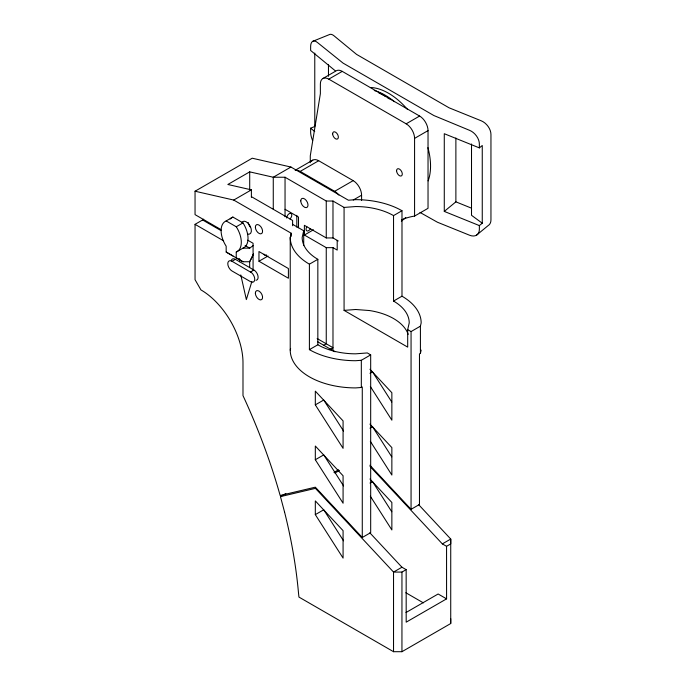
<?xml version="1.0" encoding="UTF-8"?>
<svg xmlns="http://www.w3.org/2000/svg" width="686" height="686" viewBox="0 0 686 686"><rect width="100%" height="100%" fill="white"/><g stroke="black" fill="none" stroke-linecap="round" stroke-linejoin="round"><path stroke-width="1.03" d="M230.144 219.074A20.323 11.765 59.9 0 1 231.396 217.891L232.88 217.059L242.99 222.881L236.267 226.766A20.323 11.756 60 0 1 236.25 252.028L236.25 257.859L242.973 261.752L249.678 261.726L253.503 254.214M255.989 280.274A5.951 3.439 60 0 0 258.065 276.621A5.951 3.439 60 0 0 254.978 270.79L249.678 267.583L249.678 261.726L253.451 254.112M203.699 219.177A5.951 3.43 -60 0 1 202.61 219.974L195.047 224.339L195.047 279.699L200.929 289.904A59.476 34.334 60 0 1 242.99 362.74L242.99 395.625A419.823 242.381 60 0 1 280.154 495.489L315.32 487.18L362.277 537.49L370.68 532.636L370.68 354.885L361.325 360.287L355.691 360.716A65.462 37.799 0 0 1 309.403 349.646L309.403 264.179A65.462 37.799 0 0 1 290.229 237.45L291.19 233.231L233.737 200.063L195.047 191.222L195.047 214.632L220.841 229.518M309.403 349.646L317.841 344.775L317.841 259.308A53.525 30.904 0 0 1 302.166 237.45L303.701 230.745L292.613 224.339M251.393 197.294L251.393 189.859L227.846 184.483L249.704 171.86L273.268 177.237L285.042 177.237L326.253 201.032L332.984 201.032L332.984 237.939L326.253 237.939L304.387 225.317L304.387 235.024L326.253 247.655L326.253 343.806L323.603 345.332M326.253 247.655L332.984 247.655L332.984 350.597M290.229 237.45L290.229 350.117A65.462 37.799 0 0 0 355.691 387.907L361.325 387.487L361.325 360.287M418.614 504.622L450.736 539.05L450.728 623.531L401.945 651.7L393.532 651.7L393.541 572.073L315.423 488.355L280.454 496.621L284.57 512.09M332.984 201.032L344.072 207.429L344.072 310.381L407.69 347.116L407.69 329.632L409.225 322.917A53.525 30.904 0 0 0 393.541 301.068L393.541 215.601L401.987 210.731L401.987 296.198A65.462 37.799 0 0 1 421.161 322.917L420.415 326.167L420.415 353.367L419.472 353.916L419.472 504.467L411.06 509.329L369.883 465.211M401.945 651.7L401.953 572.081L406.155 569.654L406.189 622.168L446.577 598.861L446.56 546.322L450.745 543.904L450.736 539.05L442.35 543.895L370.046 466.446M411.06 509.329L411.06 331.578L420.415 326.167M249.678 267.583L239.577 261.752L239.577 258.836M290.229 350.117L290.615 348.428M420.415 353.367L421.161 350.117M251.856 281.56L246.351 299.576L240.786 274.923M479.36 225.591L444.279 211.408L444.279 133.71L479.36 147.893L482.258 145.501L482.258 223.199L479.36 225.591L479.36 229.476A11.894 7.958 50.5 0 1 469.618 235.247L437.462 222.247L420.012 212.428M444.279 211.408L455.881 201.847L455.881 137.98M476.504 235.187L488.106 225.625A11.894 7.958 50.5 0 0 490.953 219.914L490.953 134.447A11.894 7.958 50.5 0 0 481.212 120.796L449.056 107.796L356.54 54.374L334.022 35.809A11.894 5.574 68 0 0 329.194 34.677L312.636 41.374M236.25 252.028L242.973 248.143L249.687 248.143L253.083 245.665M322.832 78.556L336.286 70.787A11.894 6.869 60 0 1 342.237 71.37L419.618 116.045A11.894 6.869 60 0 1 428.03 130.614L428.03 208.312L414.576 216.081A143.631 82.929 60 0 0 401.447 219.94M310.278 162.668L310.278 155.868L320.371 93.708L320.371 84.001A11.894 6.869 60 0 1 328.783 79.139L342.237 71.37M195.047 191.222L252.234 158.209L290.933 167.041L348.385 200.209L355.691 199.66A65.462 37.799 0 0 1 401.987 210.731M233.737 200.063L251.393 189.859M290.933 167.041L273.268 177.237L273.268 209.076M295.16 170.282L312.739 160.138M295.975 170.282A11.894 6.869 60 0 1 300.185 171.406L318.69 160.73L353.17 180.632A11.894 6.869 60 0 1 361.582 195.201L361.582 200.544M232.906 255.964L226.183 252.054L226.166 246.214A20.323 11.765 59.9 0 1 226.157 220.943L232.88 217.059M328.783 79.139L406.163 123.814L419.618 116.045M414.576 216.081L414.576 138.383L428.03 130.614M300.185 171.406L334.665 191.317L353.17 180.632M232.005 261.272L251.616 272.736A5.951 3.439 60 0 1 254.703 279.802A5.951 3.439 60 0 1 250.587 281.689L231.997 270.987A5.951 3.439 60 0 1 227.795 263.698A5.951 3.439 60 0 1 232.005 261.272L235.367 259.325L239.577 261.752M353.256 200.012L361.582 195.201M258.965 261.246L288.403 278.242L288.403 268.535L258.965 251.539L258.965 261.246L268.029 256.015M304.387 235.024L313.442 229.793M250.579 271.973L253.94 270.027M309.403 264.179L317.841 259.308M393.541 301.068L401.987 296.198M330.232 349.277L332.984 347.691L317.146 338.541M315.32 404.869L315.32 391.149L343.077 420.895L343.077 448.335L315.32 404.869L323.732 400.015L343.557 431.057M369.994 373.304L372.515 371.846L391.775 402.005M361.325 387.487L362.277 386.938L362.277 537.49M315.32 459.74L315.32 446.029L343.077 475.767L343.077 503.207L315.32 459.74L323.732 454.887L343.557 485.928M369.994 428.175L372.515 426.718L391.775 456.876M280.454 496.621L285.873 493.491M333.979 472.397L338.567 469.747M334.897 473.066L339.484 470.416M315.32 514.629L315.32 500.909L343.077 530.655L343.077 558.095L315.32 514.629L323.732 509.775L343.557 540.817M369.994 483.064L372.515 481.606L391.775 511.765M406.155 569.654L401.953 567.228L393.541 572.073L401.953 572.081M406.001 612.529L438.131 593.99L446.577 598.861M312.636 140.579A11.894 5.574 68 0 1 310.638 132.064L310.638 128.179L314.771 126.507L314.771 53.062M344.072 207.429L355.691 206.546A53.525 30.904 0 0 1 393.541 215.601M344.072 310.381L355.691 309.497L369.548 310.552A53.525 30.904 0 0 1 408.196 334.365M455.881 201.847L471.471 208.15M285.042 209.29L298.496 217.059L298.496 227.769M332.719 237.785L338.241 240.975M251.393 196.659L292.613 220.455L292.613 225.728M332.984 247.655L337.195 250.081L337.195 240.366M226.157 220.943L236.267 226.766M407.69 329.632L411.06 331.578M247.697 240.169L253.083 243.281L253.083 270.061M202.61 219.974L221.038 230.607M245.099 245.494L249.687 248.143M195.047 224.339L223.602 240.829M226.183 252.054L242.973 261.752M370.68 354.885L367.319 352.938L355.691 353.822A53.525 30.904 0 0 1 317.841 344.775M317.532 341.679L335.051 351.789M442.35 543.895L446.56 546.322M405.838 592.747L423.365 602.865M393.532 651.7L298.942 597.077L298.496 592.936A419.823 242.381 60 0 0 284.57 512.082M482.258 223.199L471.514 215.293L471.514 143.983M335.197 70.735L310.638 50.481L310.638 46.597A11.894 5.574 68 0 1 317.455 42.506L343.077 63.121L433.921 115.565L469.618 130.357A11.894 7.958 50.5 0 1 479.36 144.009L479.36 147.893M310.638 128.179L314.728 131.558M369.951 369.248L391.86 392.726L391.86 420.166L370.337 386.458M369.951 424.12L391.86 447.606L391.86 475.038L370.337 441.338M369.951 479.008L391.86 502.486L391.86 529.926L370.337 496.218M369.823 532.799L401.953 567.228M450.728 618.678L450.728 623.531M328.465 64.587L328.465 76.292M326.253 201.032L326.253 237.939M303.701 230.745L303.701 245.597M296.815 215.344L296.815 227.126M291.19 233.231L291.19 236.421M285.042 177.237L285.042 216.785M249.704 171.86L249.713 189.953M239.62 259.076L239.62 261.22M242.99 222.881A20.323 11.756 60 0 1 242.973 248.143M231.293 260.586A5.951 3.439 60 0 1 235.367 259.325M406.163 123.814A11.894 6.869 60 0 1 414.576 138.383M401.37 221.304A143.631 82.929 60 0 1 405.812 217.539M311.401 161.373A11.894 6.869 60 0 1 318.69 160.73M334.665 191.317A11.894 6.869 60 0 1 338.875 195.047M378.801 92.902A59.476 34.334 60 0 1 385.978 96.666M387.667 97.755A59.476 34.334 60 0 1 389.356 98.93M286.722 218.028A3.567 2.058 -60 0 1 289.029 213.792A3.567 2.058 -60 0 1 291.73 214.632A3.567 2.058 -60 0 1 289.904 219.006M250.553 227.443A7.134 4.125 60 0 1 248.203 222.547M241.978 222.307A7.134 4.125 60 0 1 250.356 226.509A7.134 4.125 60 0 1 247.655 234.123M266.537 254.935A3.567 2.058 -60 0 1 264.101 254.18M310.381 228.772A3.567 2.058 -60 0 1 306.805 230.83A3.567 2.058 -60 0 1 306.805 226.714M374.247 90.535A59.476 34.334 60 0 1 394.381 101.7M370.38 87.499A59.476 34.334 60 0 1 407.458 109.391M427.927 147.67A59.476 34.334 60 0 1 428.141 180.872M396.577 170.728A4.047 2.332 60 0 0 400.864 176.062A4.047 2.332 60 0 0 400.864 170.342A4.047 2.332 60 0 0 396.577 170.728M332.65 133.821A4.047 2.332 60 0 0 336.937 139.155A4.047 2.332 60 0 0 336.937 133.436A4.047 2.332 60 0 0 332.65 133.821M300.768 200.887A5.111 2.95 60 0 0 306.196 207.635A5.111 2.95 60 0 0 306.196 200.398A5.111 2.95 60 0 0 300.768 200.887M255.355 227.109A5.111 2.95 60 0 0 260.774 233.857A5.111 2.95 60 0 0 260.774 226.629A5.111 2.95 60 0 0 255.355 227.109M255.355 293.154A5.111 2.95 60 0 0 260.774 299.902A5.111 2.95 60 0 0 260.774 292.665A5.111 2.95 60 0 0 255.355 293.154"/></g></svg>
